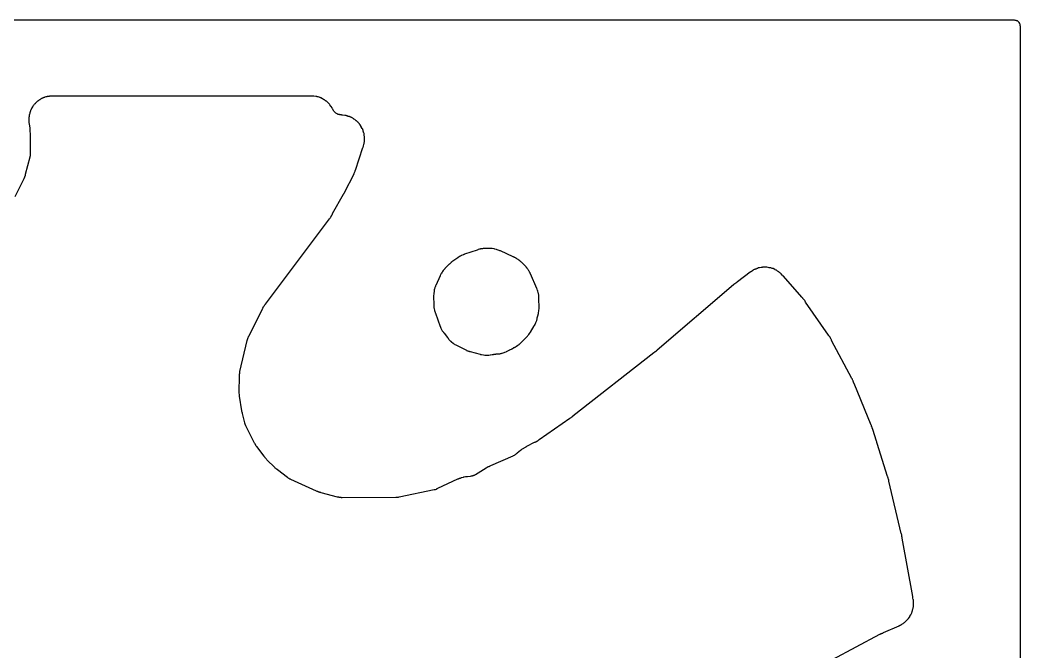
# Model space of a CAD drawing. Header units: millimetres. Extents: x 0 to 300, y 0 to 300.
# Drawn here: x 194.8 to 300.1, y 233.6 to 300.1 of the extents above; entities that cross this region are included whole.
import ezdxf

# ---------------------------------------------------------------- set-up
doc = ezdxf.new("R2010")
doc.units = ezdxf.units.MM
doc.layers.add('CUT', color=7, linetype='CONTINUOUS')

msp = doc.modelspace()

# ---------------------------------------------------------------- linework, layer by layer
at = {"layer": 'CUT'}
for points in [[(0.57, 300.05), (299.43, 300.05), (299.52, 300.04), (299.55, 300.04), (299.56, 300.04), (299.57, 300.04), (299.58, 300.03), (299.62, 300.02), (299.63, 300.02), (299.64, 300.02), (299.65, 300.01), (299.66, 300.01), (299.67, 300.01), (299.67, 300), (299.68, 300), (299.69, 300), (299.71, 299.99), (299.73, 299.98), (299.74, 299.98), (299.78, 299.95), (299.83, 299.91), (299.84, 299.9), (299.87, 299.87), (299.9, 299.84), (299.91, 299.83), (299.92, 299.82), (299.93, 299.8), (299.94, 299.78), (299.95, 299.78), (299.96, 299.76), (299.96, 299.75), (299.97, 299.73), (299.99, 299.69), (300, 299.68), (300.02, 299.63), (300.02, 299.62), (300.03, 299.57), (300.04, 299.52), (300.04, 299.51), (300.04, 299.5), (300.04, 299.48), (300.04, 299.46), (300.04, 299.45), (300.05, 299.44), (300.05, 299.43), (300.05, 0.57)], [(280.32, 232.76), (285.31, 235.41), (285.33, 235.42), (285.38, 235.44), (285.4, 235.45), (285.42, 235.46), (285.43, 235.47), (285.44, 235.47), (285.49, 235.49), (285.5, 235.49), (285.51, 235.5), (285.52, 235.5), (285.54, 235.51), (285.55, 235.51), (285.56, 235.52), (285.6, 235.53), (285.64, 235.55), (285.68, 235.58), (285.7, 235.59), (287.33, 236.3), (287.34, 236.31), (287.38, 236.32), (287.39, 236.33), (287.4, 236.33), (287.45, 236.35), (287.47, 236.36), (287.49, 236.38), (287.5, 236.38), (287.51, 236.39), (287.53, 236.4), (287.55, 236.41), (287.56, 236.42), (287.57, 236.42), (287.58, 236.43), (287.59, 236.44), (287.6, 236.45), (287.77, 236.55), (287.78, 236.56), (287.84, 236.6), (287.89, 236.64), (287.93, 236.68), (287.96, 236.71), (288.11, 236.85), (288.13, 236.87), (288.18, 236.92), (288.22, 236.96), (288.26, 237), (288.3, 237.05), (288.31, 237.06), (288.42, 237.21), (288.45, 237.25), (288.47, 237.29), (288.55, 237.44), (288.56, 237.45), (288.63, 237.6), (288.66, 237.65), (288.68, 237.7), (288.7, 237.76), (288.71, 237.79), (288.72, 237.81), (288.72, 237.83), (288.73, 237.85), (288.73, 237.87), (288.74, 237.89), (288.79, 238.09), (288.8, 238.15), (288.83, 238.34), (288.84, 238.38), (288.84, 238.4), (288.84, 238.43), (288.84, 238.44), (288.85, 238.56), (288.85, 238.63), (288.84, 238.8), (288.84, 238.84), (288.84, 238.9), (288.83, 238.95), (288.83, 238.96), (288.83, 239.01), (288.82, 239.07), (288.79, 239.21), (288.78, 239.26), (288.78, 239.27), (288.78, 239.32), (288.77, 239.38), (287.66, 245.53), (287.66, 245.54), (287.65, 245.59), (287.63, 245.7), (287.63, 245.76), (287.61, 245.84), (287.6, 245.88), (287.59, 245.93), (287.57, 245.98), (287.56, 245.99), (286.25, 251.5), (286.25, 251.51), (286.25, 251.55), (286.24, 251.57), (286.24, 251.6), (286.23, 251.62), (286.23, 251.64), (286.21, 251.69), (286.21, 251.7), (286.2, 251.74), (286.18, 251.8), (286.17, 251.83), (286.16, 251.85), (286.16, 251.86), (286.16, 251.87), (286.15, 251.89), (286.15, 251.91), (286.14, 251.93), (286.13, 251.96), (286.13, 251.97), (286.12, 251.99), (285.01, 255.47), (284.98, 255.58), (284.98, 255.59), (284.98, 255.6), (284.97, 255.65), (284.95, 255.71), (284.55, 256.95), (284.55, 256.96), (284.55, 256.97), (284.54, 257.02), (284.53, 257.03), (284.53, 257.04), (284.52, 257.07), (284.52, 257.08), (284.51, 257.09), (284.51, 257.1), (284.51, 257.11), (284.5, 257.13), (284.5, 257.14), (284.48, 257.19), (284.48, 257.2), (284.47, 257.22), (284.46, 257.24), (284.46, 257.25), (284.45, 257.25), (284.45, 257.26), (284.45, 257.27), (284.44, 257.28), (284.44, 257.3), (284.43, 257.32), (284.42, 257.34), (284.41, 257.38), (284.4, 257.4), (282.59, 261.79), (282.58, 261.83), (282.57, 261.85), (282.54, 261.9), (282.54, 261.92), (282.52, 261.97), (282.51, 261.99), (282.5, 262.02), (282.49, 262.03), (282.49, 262.04), (282.48, 262.07), (282.46, 262.12), (282.44, 262.18), (282.42, 262.23), (282.41, 262.24), (282.39, 262.28), (282.38, 262.3), (282.37, 262.31), (280.22, 266.33), (280.22, 266.34), (280.2, 266.38), (280.19, 266.41), (280.18, 266.42), (280.18, 266.43), (280.16, 266.48), (280.14, 266.52), (280.14, 266.53), (280.13, 266.55), (280.12, 266.57), (280.08, 266.63), (280.07, 266.66), (280.04, 266.71), (280, 266.75), (279.97, 266.78), (279.95, 266.81), (279.93, 266.84), (279.91, 266.87), (279.9, 266.88), (277.49, 270.37), (277.44, 270.47), (277.41, 270.52), (277.37, 270.57), (277.35, 270.59), (277.35, 270.6), (277.28, 270.68), (277.24, 270.72), (277.21, 270.75), (277.21, 270.76), (277.2, 270.77), (277.16, 270.81), (277.15, 270.82), (277.12, 270.85), (277.11, 270.87), (275.17, 273.08), (275.14, 273.1), (275.12, 273.12), (275.09, 273.16), (275.04, 273.2), (274.91, 273.33), (274.89, 273.35), (274.84, 273.4), (274.79, 273.45), (274.74, 273.49), (274.71, 273.51), (274.7, 273.52), (274.67, 273.54), (274.65, 273.55), (274.6, 273.58), (274.54, 273.63), (274.5, 273.65), (274.46, 273.68), (274.42, 273.7), (274.41, 273.71), (274.4, 273.71), (274.3, 273.77), (274.26, 273.79), (274.06, 273.88), (273.97, 273.91), (273.91, 273.93), (273.9, 273.93), (273.89, 273.94), (273.84, 273.95), (273.8, 273.96), (273.72, 273.98), (273.67, 273.98), (273.65, 273.98), (273.64, 273.98), (273.54, 274), (273.41, 274.02), (273.37, 274.03), (273.32, 274.03), (273.05, 274.03), (273, 274.03), (272.95, 274.02), (272.91, 274.01), (272.89, 274.01), (272.86, 274.01), (272.83, 274), (272.8, 274), (272.64, 273.97), (272.61, 273.97), (272.58, 273.96), (272.56, 273.96), (272.51, 273.95), (272.46, 273.93), (272.45, 273.93), (272.41, 273.91), (272.4, 273.91), (272.38, 273.9), (272.36, 273.89), (272.31, 273.86), (272.24, 273.83), (272.22, 273.83), (272.19, 273.82), (272.13, 273.8), (272.08, 273.78), (272.02, 273.75), (271.97, 273.71), (271.92, 273.68), (271.91, 273.68), (271.9, 273.67), (271.89, 273.66), (271.8, 273.59), (271.77, 273.58), (271.75, 273.57), (271.71, 273.54), (271.7, 273.53), (271.66, 273.51), (270.31, 272.49), (270.3, 272.49), (270.28, 272.47), (270.26, 272.45), (270.25, 272.44), (270.24, 272.44), (270.23, 272.43), (270.19, 272.4), (270.13, 272.37), (270.13, 272.36), (270.11, 272.34), (270.09, 272.32), (270.08, 272.32), (270.05, 272.3), (270.03, 272.29), (270, 272.27), (269.96, 272.24), (269.91, 272.2), (269.89, 272.19), (261.86, 265.3), (261.83, 265.26), (261.8, 265.24), (261.77, 265.22), (261.76, 265.21), (261.72, 265.17), (261.71, 265.17), (261.66, 265.13), (261.66, 265.12), (261.65, 265.12), (261.63, 265.11), (261.63, 265.1), (261.62, 265.09), (261.61, 265.08), (261.6, 265.08), (261.59, 265.07), (261.57, 265.06), (261.53, 265.02), (261.52, 265.02), (253.01, 258.35), (252.98, 258.33), (252.96, 258.31), (252.94, 258.3), (252.92, 258.28), (252.9, 258.26), (252.88, 258.25), (252.87, 258.25), (252.86, 258.24), (252.85, 258.23), (252.84, 258.23), (252.84, 258.22), (252.83, 258.22), (252.82, 258.21), (252.81, 258.2), (252.79, 258.19), (252.79, 258.18), (252.78, 258.18), (252.72, 258.15), (252.68, 258.1), (252.67, 258.1), (249.46, 255.88), (249.41, 255.85), (249.36, 255.81), (249.27, 255.74), (249.24, 255.72), (249.19, 255.69), (249.17, 255.68), (249.12, 255.65), (249.09, 255.63), (249.05, 255.62), (249.04, 255.61), (249.01, 255.6), (248.99, 255.59), (248.94, 255.57), (248.11, 255.15), (248.05, 255.11), (248.03, 255.1), (247.98, 255.07), (247.97, 255.06), (247.84, 254.98), (247.83, 254.98), (247.79, 254.96), (247.74, 254.93), (247.65, 254.87), (247.59, 254.83), (247.53, 254.77), (247.52, 254.77), (247.51, 254.75), (247.49, 254.73), (247.48, 254.73), (247.15, 254.46), (247.1, 254.43), (247.06, 254.39), (247.05, 254.39), (247.04, 254.38), (247.03, 254.37), (247.01, 254.36), (246.96, 254.33), (246.91, 254.29), (246.87, 254.25), (246.83, 254.23), (246.82, 254.23), (246.72, 254.18), (246.67, 254.15), (244.34, 253.12), (244.25, 253.09), (244.21, 253.07), (244.2, 253.07), (244.14, 253.04), (244.08, 253.01), (243.98, 252.95), (243.96, 252.94), (243.95, 252.93), (243.91, 252.91), (243.89, 252.89), (242.74, 252.18), (242.66, 252.14), (242.62, 252.12), (242.6, 252.11), (242.59, 252.11), (242.55, 252.1), (242.51, 252.08), (242.5, 252.08), (242.47, 252.07), (242.45, 252.06), (242.43, 252.05), (242.41, 252.05), (242.31, 252.03), (242.19, 252), (241.92, 251.98), (241.85, 251.97), (241.83, 251.97), (241.81, 251.97), (241.8, 251.97), (241.77, 251.97), (241.75, 251.97), (241.72, 251.96), (241.69, 251.96), (241.56, 251.93), (241.55, 251.93), (241.51, 251.92), (241.5, 251.92), (241.49, 251.92), (241.45, 251.91), (241.44, 251.91), (241.27, 251.86), (241.26, 251.86), (241.22, 251.84), (241.2, 251.83), (241.19, 251.83), (241.18, 251.83), (241.14, 251.81), (241.13, 251.81), (241.11, 251.8), (241.09, 251.79), (241.08, 251.79), (241.06, 251.78), (241.05, 251.78), (241.03, 251.77), (241, 251.76), (240.97, 251.75), (240.96, 251.75), (240.96, 251.74), (240.95, 251.74), (240.93, 251.73), (240.92, 251.73), (240.9, 251.72), (240.88, 251.71), (240.87, 251.71), (238.75, 250.74), (238.7, 250.71), (238.67, 250.69), (238.65, 250.68), (238.61, 250.66), (238.6, 250.66), (238.6, 250.65), (238.52, 250.62), (238.51, 250.62), (238.43, 250.6), (238.39, 250.59), (234.72, 249.83), (234.68, 249.83), (234.6, 249.81), (234.55, 249.8), (234.54, 249.8), (234.5, 249.79), (234.47, 249.79), (234.39, 249.78), (234.37, 249.78), (228.71, 249.77), (228.67, 249.77), (228.66, 249.77), (228.65, 249.77), (228.6, 249.78), (228.55, 249.78), (228.54, 249.78), (228.48, 249.79), (228.46, 249.79), (228.43, 249.8), (228.42, 249.8), (228.41, 249.8), (228.39, 249.81), (228.37, 249.82), (228.36, 249.82), (228.34, 249.82), (228.31, 249.83), (228.3, 249.83), (228.27, 249.84), (228.23, 249.84), (226.5, 250.29), (226.48, 250.3), (226.46, 250.3), (226.46, 250.31), (226.44, 250.31), (226.43, 250.31), (226.41, 250.32), (226.39, 250.32), (226.38, 250.32), (226.37, 250.33), (226.36, 250.33), (226.35, 250.33), (226.34, 250.33), (226.34, 250.34), (226.32, 250.34), (226.31, 250.34), (226.3, 250.35), (226.25, 250.37), (226.23, 250.38), (226.22, 250.38), (226.2, 250.39), (226.19, 250.39), (226.18, 250.4), (226.15, 250.41), (226.12, 250.42), (226.09, 250.43), (226.03, 250.45), (223.31, 251.7), (223.3, 251.71), (223.27, 251.72), (223.24, 251.73), (223.2, 251.74), (223.19, 251.75), (223.18, 251.75), (223.16, 251.77), (223.15, 251.77), (223.14, 251.78), (223.12, 251.79), (223.11, 251.8), (223.07, 251.83), (223.01, 251.87), (222.98, 251.89), (221.91, 252.72), (221.9, 252.73), (221.86, 252.76), (221.85, 252.77), (221.84, 252.78), (221.82, 252.79), (221.77, 252.82), (221.76, 252.83), (221.74, 252.85), (221.68, 252.9), (221.62, 252.95), (220.8, 253.77), (220.76, 253.82), (220.72, 253.86), (220.7, 253.9), (220.68, 253.91), (220.67, 253.92), (220.66, 253.93), (220.65, 253.94), (220.63, 253.99), (220.6, 254.02), (220.58, 254.05), (220.55, 254.08), (220.53, 254.1), (220.53, 254.11), (220.51, 254.13), (219.73, 255.16), (219.72, 255.17), (219.69, 255.2), (219.69, 255.21), (219.65, 255.27), (219.62, 255.32), (219.61, 255.33), (219.59, 255.36), (219.59, 255.37), (219.56, 255.41), (219.56, 255.42), (219.55, 255.44), (219.5, 255.51), (218.6, 257.35), (218.58, 257.39), (218.57, 257.41), (218.56, 257.42), (218.53, 257.49), (218.52, 257.51), (218.51, 257.55), (218.51, 257.56), (218.49, 257.6), (218.48, 257.65), (218.23, 258.64), (218.22, 258.68), (218.22, 258.69), (218.21, 258.74), (218.2, 258.79), (218.18, 258.85), (218.17, 258.89), (218.16, 258.9), (218.16, 258.91), (217.92, 260.45), (217.91, 260.5), (217.91, 260.61), (217.91, 260.65), (217.9, 260.78), (217.9, 260.8), (217.9, 260.82), (217.91, 262.62), (217.91, 262.66), (217.92, 262.74), (217.92, 262.77), (217.93, 262.8), (217.93, 262.82), (217.94, 262.85), (217.95, 262.9), (217.95, 262.96), (217.95, 262.98), (217.96, 263.05), (218.73, 266.33), (218.74, 266.37), (218.75, 266.39), (218.77, 266.45), (218.77, 266.46), (218.78, 266.49), (218.79, 266.52), (218.8, 266.55), (218.8, 266.56), (218.82, 266.61), (218.82, 266.62), (218.83, 266.64), (218.85, 266.69), (218.86, 266.7), (218.87, 266.73), (218.88, 266.74), (218.88, 266.75), (218.89, 266.76), (218.89, 266.77), (218.92, 266.81), (220.34, 269.64), (220.37, 269.7), (220.39, 269.76), (220.4, 269.78), (220.42, 269.82), (220.42, 269.83), (220.42, 269.84), (220.45, 269.88), (220.45, 269.89), (220.48, 269.91), (220.51, 269.97), (220.52, 269.98), (220.55, 270.02), (220.56, 270.04), (220.57, 270.05), (220.58, 270.06), (220.58, 270.07), (220.61, 270.11), (220.62, 270.12), (220.64, 270.14), (227.39, 279.11), (227.4, 279.13), (227.42, 279.15), (227.45, 279.2), (227.5, 279.27), (227.52, 279.31), (227.52, 279.32), (227.53, 279.33), (227.55, 279.35), (227.55, 279.36), (227.56, 279.37), (227.56, 279.38), (227.57, 279.39), (227.57, 279.4), (227.58, 279.4), (227.58, 279.41), (227.59, 279.42), (227.6, 279.44), (227.61, 279.46), (227.62, 279.47), (227.62, 279.48), (227.63, 279.49), (227.65, 279.51), (227.66, 279.53), (227.66, 279.54), (227.67, 279.56), (227.68, 279.58), (227.69, 279.59), (227.71, 279.64), (227.72, 279.67), (228.88, 281.73), (228.91, 281.78), (228.92, 281.79), (228.95, 281.83), (228.98, 281.88), (228.99, 281.9), (228.99, 281.91), (229.01, 281.95), (229.94, 283.8), (229.95, 283.82), (229.97, 283.87), (229.97, 283.88), (229.99, 283.93), (230.08, 284.15), (230.09, 284.19), (230.1, 284.22), (230.11, 284.25), (230.91, 286.63), (230.92, 286.67), (230.93, 286.71), (230.95, 286.78), (231.01, 286.98), (231.03, 287.05), (231.05, 287.16), (231.06, 287.21), (231.06, 287.22), (231.06, 287.24), (231.07, 287.27), (231.07, 287.29), (231.08, 287.35), (231.08, 287.41), (231.08, 287.69), (231.07, 287.77), (231.05, 287.92), (231.05, 287.95), (231.03, 288.06), (231.02, 288.11), (231, 288.17), (230.98, 288.22), (230.97, 288.24), (230.96, 288.26), (230.94, 288.34), (230.94, 288.36), (230.94, 288.37), (230.93, 288.38), (230.93, 288.4), (230.92, 288.45), (230.9, 288.5), (230.88, 288.55), (230.85, 288.6), (230.83, 288.64), (230.73, 288.81), (230.72, 288.83), (230.61, 289.01), (230.56, 289.07), (230.56, 289.08), (230.54, 289.11), (230.53, 289.12), (230.51, 289.14), (230.49, 289.17), (230.45, 289.21), (230.43, 289.23), (230.42, 289.25), (230.39, 289.28), (230.35, 289.32), (230.33, 289.34), (230.28, 289.39), (230.26, 289.4), (230.23, 289.43), (230.21, 289.45), (230.12, 289.52), (230.08, 289.55), (230.05, 289.57), (230.04, 289.58), (229.96, 289.63), (229.95, 289.64), (229.93, 289.65), (229.92, 289.66), (229.88, 289.69), (229.84, 289.71), (229.71, 289.78), (229.7, 289.79), (229.67, 289.8), (229.66, 289.81), (229.65, 289.81), (229.64, 289.82), (229.6, 289.84), (229.55, 289.86), (229.52, 289.87), (229.49, 289.88), (229.44, 289.9), (229.38, 289.91), (229.36, 289.91), (229.33, 289.92), (229.29, 289.94), (229.24, 289.96), (229.18, 289.98), (229.13, 289.99), (229.02, 290.01), (228.99, 290.01), (228.77, 290.04), (228.7, 290.05), (228.69, 290.05), (228.66, 290.06), (228.63, 290.06), (228.62, 290.06), (228.61, 290.06), (228.58, 290.07), (228.56, 290.07), (228.51, 290.08), (228.5, 290.08), (228.48, 290.08), (228.45, 290.09), (228.43, 290.09), (228.4, 290.1), (228.36, 290.1), (228.33, 290.11), (228.31, 290.12), (228.29, 290.12), (228.28, 290.13), (228.27, 290.13), (228.25, 290.14), (228.24, 290.15), (228.2, 290.18), (228.12, 290.22), (228.11, 290.22), (228.07, 290.24), (228.03, 290.27), (227.98, 290.32), (227.94, 290.35), (227.93, 290.37), (227.9, 290.39), (227.86, 290.45), (227.81, 290.52), (227.8, 290.53), (227.79, 290.56), (227.78, 290.57), (227.78, 290.58), (227.74, 290.64), (227.74, 290.65), (227.71, 290.71), (227.67, 290.77), (227.66, 290.79), (227.57, 290.93), (227.53, 290.99), (227.42, 291.12), (227.42, 291.13), (227.38, 291.19), (227.34, 291.23), (227.32, 291.26), (227.31, 291.26), (227.3, 291.28), (227.26, 291.32), (227.23, 291.35), (227.2, 291.38), (227.14, 291.44), (227.1, 291.47), (227.08, 291.48), (227.06, 291.5), (227.05, 291.51), (227.04, 291.51), (227.04, 291.52), (227.03, 291.52), (226.99, 291.55), (226.98, 291.55), (226.89, 291.62), (226.88, 291.63), (226.85, 291.65), (226.83, 291.66), (226.8, 291.68), (226.79, 291.69), (226.77, 291.7), (226.74, 291.72), (226.64, 291.77), (226.47, 291.85), (226.44, 291.87), (226.42, 291.88), (226.37, 291.9), (226.31, 291.92), (226.21, 291.95), (226.16, 291.97), (226.11, 291.98), (226.09, 291.98), (226.05, 291.99), (226.04, 291.99), (225.99, 292), (225.95, 292), (225.74, 292.03), (225.69, 292.04), (225.66, 292.04), (225.65, 292.04), (225.55, 292.05), (225.51, 292.05), (199.12, 292.05), (199.08, 292.05), (198.23, 292.05), (198.22, 292.05), (198.19, 292.05), (198.18, 292.05), (198.09, 292.04), (198.08, 292.04), (198.07, 292.04), (198.05, 292.04), (198.04, 292.04), (198.02, 292.04), (198, 292.03), (197.98, 292.03), (197.93, 292.02), (197.88, 292.01), (197.87, 292.01), (197.86, 292.01), (197.85, 292.01), (197.8, 292.01), (197.77, 292), (197.75, 292), (197.7, 291.99), (197.68, 291.99), (197.65, 291.98), (197.62, 291.97), (197.55, 291.96), (197.45, 291.92), (197.44, 291.92), (197.43, 291.92), (197.39, 291.91), (197.38, 291.9), (197.34, 291.89), (197.29, 291.87), (197.27, 291.86), (197.2, 291.83), (197.17, 291.82), (197.15, 291.81), (197.12, 291.79), (197.1, 291.78), (197.09, 291.77), (197.07, 291.76), (197.06, 291.75), (196.99, 291.71), (196.96, 291.69), (196.94, 291.68), (196.93, 291.67), (196.9, 291.66), (196.89, 291.66), (196.83, 291.62), (196.78, 291.58), (196.75, 291.55), (196.74, 291.54), (196.73, 291.54), (196.7, 291.52), (196.69, 291.51), (196.68, 291.5), (196.67, 291.49), (196.66, 291.49), (196.65, 291.47), (196.63, 291.46), (196.59, 291.43), (196.58, 291.43), (196.52, 291.37), (196.48, 291.33), (196.45, 291.3), (196.41, 291.26), (196.4, 291.24), (196.39, 291.24), (196.37, 291.21), (196.33, 291.17), (196.32, 291.15), (196.31, 291.14), (196.29, 291.11), (196.24, 291.06), (196.21, 291.02), (196.18, 290.97), (196.17, 290.96), (196.16, 290.94), (196.15, 290.93), (196.15, 290.92), (196.14, 290.91), (196.07, 290.8), (196.04, 290.74), (196.03, 290.72), (196.03, 290.71), (196.02, 290.7), (196.02, 290.69), (196.01, 290.68), (196.01, 290.67), (195.99, 290.65), (195.95, 290.57), (195.95, 290.56), (195.95, 290.55), (195.93, 290.52), (195.93, 290.51), (195.91, 290.47), (195.91, 290.46), (195.9, 290.43), (195.89, 290.41), (195.89, 290.4), (195.89, 290.39), (195.88, 290.37), (195.88, 290.36), (195.88, 290.35), (195.88, 290.34), (195.87, 290.32), (195.87, 290.31), (195.87, 290.3), (195.86, 290.28), (195.82, 290.11), (195.8, 290.06), (195.78, 290.02), (195.78, 289.97), (195.77, 289.9), (195.77, 289.86), (195.76, 289.82), (195.76, 289.81), (195.76, 289.8), (195.76, 289.77), (195.76, 289.74), (195.75, 289.71), (195.74, 289.64), (195.74, 289.55), (195.75, 289.36), (195.75, 289.32), (195.75, 289.27), (195.76, 289.22), (195.77, 289.16), (195.78, 289.12), (195.79, 289.07), (195.79, 289.06), (195.81, 288.99), (195.83, 288.9), (195.83, 288.83), (195.84, 288.78), (195.85, 288.76), (195.87, 288.5), (195.87, 288.35), (195.88, 288.06), (195.89, 287.19), (195.9, 286.16), (195.9, 286.14), (195.9, 286.13), (195.9, 286.12), (195.9, 286.05), (195.88, 285.8), (195.88, 285.77), (195.88, 285.75), (195.88, 285.73), (195.87, 285.7), (195.86, 285.68), (195.86, 285.67), (195.85, 285.63), (195.38, 283.8), (195.37, 283.75), (195.36, 283.7), (195.36, 283.69), (195.35, 283.68), (195.35, 283.66), (195.35, 283.65), (195.34, 283.64), (195.34, 283.63), (195.33, 283.62), (195.33, 283.61), (195.33, 283.6), (195.32, 283.59), (195.31, 283.57), (195.3, 283.55), (195.3, 283.53), (195.29, 283.51), (195.28, 283.5), (195.28, 283.49), (195.27, 283.48), (195.27, 283.47), (195.27, 283.46), (195.26, 283.44), (195.25, 283.42), (195.24, 283.41), (195.23, 283.38), (195.23, 283.37), (195.22, 283.35), (195.21, 283.32), (194.26, 281.43)]]:
    msp.add_lwpolyline(points, dxfattribs=at)
msp.add_lwpolyline([(238.38, 269.78), (238.38, 269.75), (238.39, 269.69), (238.43, 269.49), (238.44, 269.45), (238.46, 269.4), (238.52, 269.24), (238.52, 269.23), (238.54, 269.18), (239.05, 267.8), (239.06, 267.77), (239.07, 267.75), (239.07, 267.74), (239.08, 267.71), (239.11, 267.63), (239.25, 267.35), (239.28, 267.3), (239.32, 267.25), (239.38, 267.18), (239.39, 267.16), (239.4, 267.15), (239.41, 267.13), (239.44, 267.1), (239.44, 267.09), (239.81, 266.63), (239.83, 266.6), (239.84, 266.58), (239.86, 266.56), (239.91, 266.48), (239.94, 266.43), (239.98, 266.4), (240.01, 266.37), (240.03, 266.35), (240.1, 266.28), (240.14, 266.25), (240.16, 266.23), (240.16, 266.22), (240.2, 266.19), (240.21, 266.18), (240.4, 266.03), (240.44, 266), (240.47, 265.98), (240.53, 265.94), (240.59, 265.91), (240.67, 265.88), (240.68, 265.88), (240.7, 265.87), (241.67, 265.37), (241.73, 265.33), (241.79, 265.29), (241.81, 265.28), (241.84, 265.27), (241.91, 265.24), (241.94, 265.23), (242.02, 265.2), (242.07, 265.18), (242.09, 265.18), (242.12, 265.17), (242.19, 265.15), (242.2, 265.15), (243.26, 264.87), (243.29, 264.86), (243.34, 264.85), (243.37, 264.84), (243.39, 264.84), (243.58, 264.8), (243.61, 264.8), (243.75, 264.78), (243.83, 264.77), (244.09, 264.77), (244.17, 264.78), (244.31, 264.8), (244.34, 264.8), (244.5, 264.83), (244.52, 264.83), (244.55, 264.84), (244.58, 264.84), (244.63, 264.86), (244.67, 264.87), (244.72, 264.87), (244.73, 264.87), (244.83, 264.88), (244.89, 264.89), (244.91, 264.9), (245, 264.91), (245.01, 264.91), (245.04, 264.91), (245.05, 264.91), (245.21, 264.92), (245.22, 264.92), (245.24, 264.92), (245.27, 264.92), (245.32, 264.93), (245.37, 264.94), (245.44, 264.96), (245.45, 264.96), (245.51, 264.97), (245.57, 264.99), (245.78, 265.06), (245.83, 265.08), (245.97, 265.14), (246, 265.15), (246.36, 265.33), (246.38, 265.34), (246.41, 265.36), (246.44, 265.38), (246.55, 265.42), (246.58, 265.43), (246.59, 265.44), (246.6, 265.44), (246.63, 265.46), (246.65, 265.47), (246.69, 265.49), (246.7, 265.5), (246.74, 265.52), (246.75, 265.53), (246.8, 265.57), (246.82, 265.58), (246.84, 265.59), (246.85, 265.59), (246.9, 265.61), (246.91, 265.62), (246.92, 265.63), (246.94, 265.64), (246.95, 265.64), (246.97, 265.66), (246.98, 265.67), (246.99, 265.67), (246.99, 265.68), (247, 265.68), (247.02, 265.69), (247.06, 265.71), (247.08, 265.72), (247.22, 265.82), (247.23, 265.83), (247.24, 265.83), (247.26, 265.85), (247.29, 265.87), (247.35, 265.9), (247.39, 265.95), (247.4, 265.96), (247.41, 265.97), (247.56, 266.12), (248.04, 266.6), (248.07, 266.63), (248.09, 266.64), (248.14, 266.69), (248.2, 266.75), (248.24, 266.79), (248.27, 266.83), (248.36, 266.95), (248.44, 267.06), (248.45, 267.07), (248.46, 267.09), (248.48, 267.13), (248.48, 267.14), (248.49, 267.14), (248.5, 267.16), (248.51, 267.17), (248.52, 267.18), (248.52, 267.19), (248.53, 267.2), (248.93, 267.87), (248.96, 267.91), (248.98, 267.95), (248.99, 267.97), (249, 268), (249.03, 268.04), (249.05, 268.09), (249.07, 268.14), (249.07, 268.15), (249.08, 268.16), (249.09, 268.19), (249.11, 268.22), (249.19, 268.42), (249.2, 268.45), (249.22, 268.51), (249.24, 268.57), (249.25, 268.63), (249.25, 268.69), (249.33, 269.03), (249.34, 269.04), (249.36, 269.08), (249.37, 269.13), (249.38, 269.17), (249.39, 269.23), (249.42, 269.43), (249.43, 269.49), (249.44, 269.69), (249.44, 269.72), (249.44, 269.75), (249.44, 269.76), (249.43, 270.74), (249.43, 270.8), (249.43, 270.86), (249.41, 271.05), (249.4, 271.09), (249.37, 271.27), (249.36, 271.33), (249.3, 271.55), (249.29, 271.59), (249.24, 271.73), (249.21, 271.8), (249.2, 271.8), (248.55, 273.32), (248.54, 273.33), (248.53, 273.36), (248.53, 273.37), (248.52, 273.38), (248.52, 273.39), (248.51, 273.42), (248.5, 273.43), (248.49, 273.45), (248.48, 273.47), (248.45, 273.52), (248.42, 273.56), (248.4, 273.58), (248.35, 273.66), (248.35, 273.67), (248.33, 273.72), (248.3, 273.77), (248.27, 273.82), (248.23, 273.86), (248.23, 273.87), (248.21, 273.89), (248.2, 273.91), (248.16, 273.95), (248.16, 273.96), (248.08, 274.04), (248.08, 274.05), (248.07, 274.06), (248.05, 274.09), (248.01, 274.13), (247.62, 274.53), (247.58, 274.57), (247.54, 274.6), (247.53, 274.61), (247.49, 274.65), (247.46, 274.67), (247.45, 274.68), (247.44, 274.69), (247.41, 274.71), (247.32, 274.79), (247.28, 274.82), (247.24, 274.84), (247.09, 274.93), (247.07, 274.94), (247.03, 274.97), (247, 274.98), (246.96, 275.01), (246.95, 275.01), (246.9, 275.04), (246.84, 275.07), (246.81, 275.08), (246.8, 275.09), (246.79, 275.09), (246.76, 275.11), (246.71, 275.14), (245.38, 275.74), (245.32, 275.76), (245.31, 275.76), (245.26, 275.78), (245.25, 275.78), (245.23, 275.79), (245.05, 275.85), (245.03, 275.86), (244.98, 275.88), (244.92, 275.9), (244.78, 275.94), (244.73, 275.95), (244.51, 275.99), (244.44, 276), (244.27, 276.01), (244.23, 276.01), (243.89, 276.01), (243.86, 276.01), (243.69, 276), (243.68, 276), (243.62, 276), (243.55, 275.99), (243.49, 275.97), (243.46, 275.96), (243.38, 275.95), (243.36, 275.95), (243.35, 275.95), (243.29, 275.95), (243.24, 275.94), (243.19, 275.93), (243.05, 275.89), (242.99, 275.87), (242.93, 275.84), (241.61, 275.39), (241.53, 275.36), (241.52, 275.35), (241.46, 275.32), (241.27, 275.25), (241.26, 275.25), (241.21, 275.23), (241.15, 275.2), (241.1, 275.17), (241.07, 275.15), (240.89, 275.03), (240.88, 275.02), (240.37, 274.68), (240.26, 274.6), (240.21, 274.56), (240.17, 274.52), (240.15, 274.51), (240, 274.37), (239.98, 274.34), (239.53, 273.88), (239.53, 273.87), (239.51, 273.85), (239.49, 273.83), (239.39, 273.72), (239.36, 273.69), (239.28, 273.59), (239.23, 273.52), (239.16, 273.4), (239.14, 273.37), (239.03, 273.15), (239.02, 273.12), (238.58, 272.11), (238.56, 272.08), (238.55, 272.06), (238.53, 272.01), (238.52, 272), (238.5, 271.95), (238.48, 271.88), (238.47, 271.84), (238.47, 271.83), (238.45, 271.76), (238.42, 271.65), (238.41, 271.6), (238.4, 271.54), (238.4, 271.5), (238.4, 271.49), (238.4, 271.47), (238.37, 271.3), (238.36, 271.26), (238.36, 271.23), (238.36, 271.21), (238.36, 271.2), (238.35, 271.05), (238.35, 271.01), (238.37, 270.05), (238.37, 269.97), (238.37, 269.93), (238.38, 269.82), (238.38, 269.81)], close=True, dxfattribs=at)

doc.saveas('drawing.dxf')
